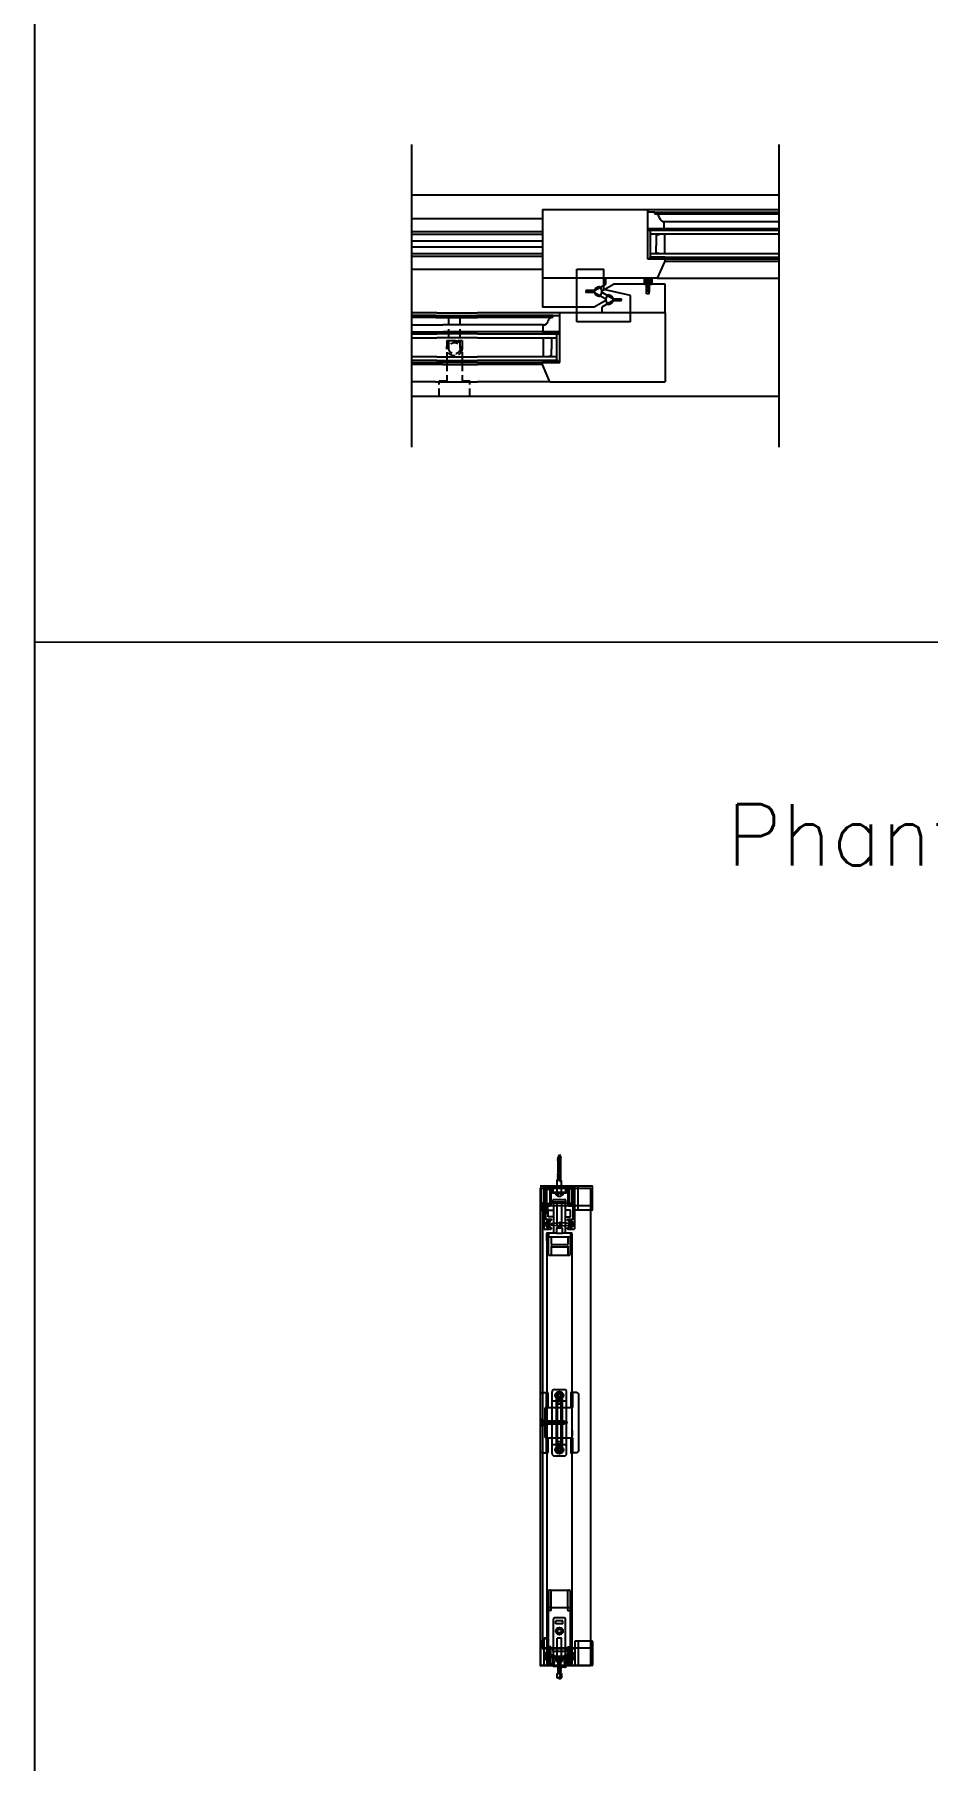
# Model space of a CAD drawing. Header units: inches. Extents: x 1985 to 11287, y 379 to 3234.
# Drawn here: x 7808.6 to 7837.8, y 1588.3 to 1644.6 of the extents above; entities that cross this region are included whole.
import ezdxf

# ---------------------------------------------------------------- set-up
doc = ezdxf.new("R2010")
doc.units = ezdxf.units.IN
doc.header["$MEASUREMENT"] = 0
doc.linetypes.add('HIDDEN', pattern=[0.375, 0.25, -0.125])
for name, color, linetype in [('detail 99', 30, 'CONTINUOUS'), ('glass 99', 6, 'CONTINUOUS'), ('glazing tape 99', 7, 'CONTINUOUS'), ('hardware 99', 94, 'CONTINUOUS'), ('screen 99', 4, 'CONTINUOUS'), ('separation 99', 3, 'CONTINUOUS'), ('weatherstripping 99', 5, 'CONTINUOUS'), ('wood detail 99', 7, 'CONTINUOUS')]:
    doc.layers.add(name, color=color, linetype=linetype)
doc.styles.get("Standard").update_dxf_attribs({"font": 'txt.shx', "width": 0.8})

msp = doc.modelspace()

# ---------------------------------------------------------------- hatches: boundary and pattern name
at = {"layer": 'glazing tape 99'}
h = msp.add_hatch(color=7, dxfattribs=at)
h.paths.add_polyline_path([(7828.687499, 1638.264453), (7829.187499, 1638.264453), (7829.187499, 1638.201953), (7828.687499, 1638.201953)])
h.paths.add_polyline_path([(7828.710999, 1637.326953), (7829.210999, 1637.326953), (7829.210999, 1637.264453), (7828.710999, 1637.264453)])
h = msp.add_hatch(color=7, dxfattribs=at)
h.paths.add_polyline_path([(7825.234499, 1634.889453), (7825.734499, 1634.889453), (7825.734499, 1634.826953), (7825.234499, 1634.826953)])
h.paths.add_polyline_path([(7825.210999, 1633.951953), (7825.710999, 1633.951953), (7825.710999, 1633.889453), (7825.210999, 1633.889453)])
at = {"layer": 'weatherstripping 99'}
h = msp.add_hatch(dxfattribs=at)
h.set_pattern_fill('ANSI36', color=256, scale=0.125, angle=315, style=0)
h.set_pattern_definition([(90, (9418.764098, 1824.274256), (-0.015625, 0.02734375), [0.0390625, -0.0078125, 0, -0.0078125])])
h.paths.add_polyline_path([(7828.542146, 1636.636287), (7828.542146, 1636.481847), (7828.792146, 1636.481847), (7828.792146, 1636.649389)])
msp.add_hatch(color=256, dxfattribs=at).paths.add_polyline_path([(7828.542146, 1636.481847), (7828.542146, 1636.450873), (7828.637667, 1636.450855), (7828.667394, 1636.417265), (7828.667394, 1636.357471), (7828.605146, 1636.401007), (7828.605146, 1636.37271), (7828.667394, 1636.329174), (7828.667394, 1636.250286), (7828.605146, 1636.293822), (7828.605146, 1636.265525), (7828.683894, 1636.199), (7828.698646, 1636.199), (7828.698646, 1636.450843), (7828.792146, 1636.450825), (7828.792146, 1636.481847)])

# ---------------------------------------------------------------- linework, layer by layer
at = {"layer": 'glass 99', "color": 6}
for p, q in [((7832.929742, 1638.201953), (7828.687499, 1638.201953)), ((7828.742184, 1637.326953), (7828.742184, 1638.201953)), ((7832.929742, 1638.076953), (7828.742184, 1638.076953)), ((7828.925493, 1638.046962), (7829.033275, 1638.076953)), ((7828.925493, 1638.046962), (7828.925493, 1637.701953)), ((7829.189873, 1638.076953), (7829.189873, 1637.451953)), ((7828.710999, 1637.326953), (7832.929742, 1637.326953)), ((7828.742184, 1637.451953), (7832.929742, 1637.451953)), ((7828.925493, 1637.481945), (7828.925493, 1637.701953)), ((7828.925493, 1637.481945), (7829.033275, 1637.451953)), ((7820.929742, 1634.826953), (7821.758631, 1634.826953)), ((7820.929742, 1634.701953), (7821.758631, 1634.701953)), ((7823.090724, 1634.826953), (7821.758631, 1634.826953)), ((7823.090724, 1634.701953), (7821.758631, 1634.701953)), ((7823.090724, 1634.826953), (7825.734499, 1634.826953)), ((7823.090724, 1634.701953), (7825.679813, 1634.701953)), ((7825.234499, 1634.701953), (7825.234499, 1634.076953)), ((7825.498879, 1634.671962), (7825.391096, 1634.701953)), ((7825.498879, 1634.671962), (7825.498879, 1634.326953)), ((7825.679813, 1633.951953), (7825.679813, 1634.826953)), ((7821.758631, 1634.076953), (7820.929742, 1634.076953)), ((7821.758631, 1633.951953), (7820.929742, 1633.951953)), ((7821.758631, 1634.076953), (7823.090724, 1634.076953)), ((7821.758631, 1633.951953), (7823.090724, 1633.951953)), ((7825.679813, 1634.076953), (7823.090724, 1634.076953)), ((7825.710999, 1633.951953), (7823.090724, 1633.951953)), ((7825.498879, 1634.106945), (7825.391096, 1634.076953)), ((7825.498879, 1634.106945), (7825.498879, 1634.326953))]:
    msp.add_line(p, q, dxfattribs=at)
at = {"layer": 'glazing tape 99', "color": 7}
for p, q in [((7828.687499, 1638.264453), (7828.687499, 1638.201953)), ((7829.187499, 1638.264453), (7829.187499, 1638.201953)), ((7825.234499, 1634.889453), (7825.234499, 1634.826953)), ((7825.734499, 1634.889453), (7825.734499, 1634.826953))]:
    msp.add_line(p, q, dxfattribs=at)
at = {"layer": 'glazing tape 99'}
for p, q in [((7829.187499, 1638.201953), (7828.687499, 1638.201953)), ((7828.710999, 1637.326953), (7828.710999, 1637.264453)), ((7829.210999, 1637.326953), (7828.710999, 1637.326953)), ((7829.210999, 1637.326953), (7829.210999, 1637.264453)), ((7825.734499, 1634.826953), (7825.234499, 1634.826953)), ((7825.210999, 1633.951953), (7825.710999, 1633.951953)), ((7825.210999, 1633.951953), (7825.210999, 1633.889453)), ((7825.710999, 1633.951953), (7825.710999, 1633.889453))]:
    msp.add_line(p, q, dxfattribs=at)
at = {"layer": 'hardware 99'}
for p, q in [((7820.929742, 1638.589453), (7825.210999, 1638.589453)), ((7820.929742, 1638.169453), (7825.210999, 1638.169453)), ((7820.929742, 1638.079453), (7825.210999, 1638.079453)), ((7820.929742, 1637.864453), (7825.210999, 1637.864453)), ((7820.929742, 1637.664453), (7825.210999, 1637.664453)), ((7820.929742, 1637.449453), (7825.210999, 1637.449453)), ((7820.929742, 1637.359453), (7825.210999, 1637.359453)), ((7820.929742, 1636.939453), (7825.210999, 1636.939453))]:
    msp.add_line(p, q, dxfattribs=at)
at = {"layer": 'screen 99'}
for p, q in [((7825.697038, 1607.931377), (7825.813036, 1607.958936)), ((7825.760745, 1608.033739), (7825.711533, 1607.91493)), ((7825.719869, 1607.986495), (7825.790206, 1608.014054)), ((7825.760745, 1608.033739), (7825.809958, 1607.91493)), ((7825.691848, 1607.876259), (7825.829643, 1607.903818)), ((7825.691848, 1607.821141), (7825.829643, 1607.8487)), ((7825.691848, 1607.766023), (7825.829643, 1607.793582)), ((7825.691848, 1607.710905), (7825.829643, 1607.738464)), ((7825.691848, 1607.655787), (7825.829643, 1607.683346)), ((7825.691848, 1607.600669), (7825.829643, 1607.628228)), ((7825.691848, 1607.545551), (7825.829643, 1607.57311)), ((7825.691848, 1607.490433), (7825.829643, 1607.517992)), ((7825.691848, 1607.435315), (7825.829643, 1607.462874)), ((7825.691848, 1607.380197), (7825.829643, 1607.407756)), ((7825.711533, 1607.91493), (7825.711533, 1607.21878)), ((7825.809958, 1607.183347), (7825.809958, 1607.91493)), ((7826.233185, 1607.010119), (7825.130825, 1607.010119)), ((7825.15051, 1606.990434), (7825.15051, 1606.242404)), ((7826.823735, 1607.010119), (7825.170195, 1607.010119)), ((7825.256809, 1606.143979), (7825.256809, 1607.010119)), ((7825.351297, 1606.90382), (7825.449722, 1606.90382)), ((7825.449722, 1606.90382), (7825.481218, 1606.933348)), ((7825.449722, 1606.90382), (7825.449722, 1606.443191)), ((7825.691848, 1607.325079), (7825.829643, 1607.352638)), ((7825.691848, 1607.269961), (7825.829643, 1607.29752)), ((7825.691848, 1607.214843), (7825.829643, 1607.242402)), ((7825.691848, 1606.773899), (7825.691848, 1607.214843)), ((7825.760745, 1607.173505), (7825.760745, 1607.228623)), ((7825.760745, 1607.173505), (7825.829643, 1607.187284)), ((7825.829643, 1606.773899), (7825.829643, 1607.187284)), ((7826.071768, 1606.90382), (7826.040272, 1606.933348)), ((7826.071768, 1606.90382), (7826.071768, 1606.443191)), ((7826.170193, 1606.90382), (7826.071768, 1606.90382)), ((7826.264681, 1606.222719), (7826.264681, 1607.010119)), ((7826.374917, 1606.242404), (7826.374917, 1606.990434)), ((7826.84342, 1606.242404), (7826.84342, 1606.990434)), ((7825.197754, 1606.458939), (7825.351297, 1606.458939)), ((7825.197754, 1606.222719), (7825.197754, 1606.458939)), ((7825.351297, 1606.443191), (7825.449722, 1606.443191)), ((7825.374919, 1606.403821), (7825.374919, 1606.143979)), ((7825.449722, 1606.443191), (7825.481218, 1606.413664)), ((7825.481218, 1606.458939), (7826.040272, 1606.458939)), ((7825.97728, 1606.557364), (7825.54421, 1606.557364)), ((7825.54421, 1606.458939), (7825.54421, 1606.557364)), ((7825.563895, 1606.458939), (7825.563895, 1605.474689)), ((7825.93791, 1606.478624), (7825.58358, 1606.478624)), ((7825.632793, 1606.773899), (7825.888698, 1606.773899)), ((7825.632793, 1606.773409), (7825.632793, 1606.773899)), ((7825.683974, 1606.695455), (7825.760745, 1606.772227)), ((7825.693816, 1605.691224), (7825.693816, 1606.478624)), ((7825.837517, 1606.695455), (7825.760745, 1606.772227)), ((7825.827674, 1606.478624), (7825.827674, 1605.691224)), ((7825.888698, 1606.773409), (7825.888698, 1606.773899)), ((7825.957595, 1605.474689), (7825.957595, 1606.458939)), ((7825.97728, 1606.458939), (7825.97728, 1606.557364)), ((7826.071768, 1606.443191), (7826.040272, 1606.413664)), ((7826.170193, 1606.443191), (7826.071768, 1606.443191)), ((7826.170193, 1606.458939), (7826.264681, 1606.458939)), ((7825.170195, 1606.222719), (7825.197754, 1606.222719)), ((7825.374919, 1606.143979), (7825.256809, 1606.143979)), ((7825.276494, 1606.124294), (7825.256809, 1606.143979)), ((7825.355234, 1606.124294), (7825.276494, 1606.124294)), ((7825.374919, 1606.143979), (7825.355234, 1606.124294)), ((7825.394604, 1606.218782), (7825.563895, 1606.218782)), ((7825.394604, 1606.006184), (7825.394604, 1606.218782)), ((7825.563895, 1606.006184), (7825.394604, 1606.006184)), ((7826.126886, 1606.218782), (7825.957595, 1606.218782)), ((7825.957595, 1606.006184), (7826.126886, 1606.006184)), ((7826.126886, 1606.006184), (7826.126886, 1606.218782)), ((7826.823735, 1606.222719), (7826.264681, 1606.222719)), ((7825.34736, 1605.234532), (7825.34736, 1605.455004)), ((7825.34736, 1605.336894), (7825.410352, 1605.336894)), ((7825.402478, 1605.163107), (7825.358891, 1605.206694)), ((7825.642635, 1605.474689), (7825.367045, 1605.474689)), ((7825.402478, 1605.474689), (7825.402478, 1605.336894)), ((7825.402478, 1604.864454), (7825.402478, 1605.336338)), ((7825.410352, 1604.766029), (7825.410352, 1605.336894)), ((7825.489092, 1605.336894), (7825.489092, 1605.100674)), ((7826.032398, 1605.336894), (7825.489092, 1605.336894)), ((7825.827674, 1605.691224), (7825.693816, 1605.691224)), ((7826.154445, 1605.474689), (7825.878855, 1605.474689)), ((7826.032398, 1605.336894), (7826.032398, 1605.100674)), ((7826.111138, 1605.336894), (7826.111138, 1604.766029)), ((7826.111138, 1605.336894), (7826.17413, 1605.336894)), ((7826.119012, 1605.474689), (7826.119012, 1605.336894)), ((7826.119012, 1604.864454), (7826.119012, 1605.336894)), ((7826.119012, 1605.163107), (7826.162599, 1605.206694)), ((7826.17413, 1605.234532), (7826.17413, 1605.455004)), ((7825.410352, 1604.825084), (7825.402478, 1604.864454)), ((7826.091453, 1604.746344), (7825.430037, 1604.746344)), ((7825.489092, 1605.100674), (7826.032398, 1605.100674)), ((7825.489092, 1605.061304), (7825.489092, 1604.766029)), ((7825.489092, 1605.021934), (7826.032398, 1605.021934)), ((7826.032398, 1605.061304), (7826.032398, 1604.766029)), ((7826.111138, 1604.825084), (7826.119012, 1604.864454)), ((7825.18988, 1600.268007), (7825.130825, 1600.228637)), ((7825.130825, 1600.228637), (7825.130825, 1598.338877)), ((7825.18988, 1600.268007), (7825.367045, 1600.268007)), ((7825.327675, 1600.248322), (7825.327675, 1599.775882)), ((7825.38673, 1600.248322), (7825.38673, 1599.775882)), ((7825.524525, 1598.279822), (7825.524525, 1600.287692)), ((7825.603265, 1600.366432), (7825.918225, 1600.366432)), ((7825.839485, 1600.071157), (7825.682005, 1600.071157)), ((7825.996965, 1598.279822), (7825.996965, 1600.287692)), ((7826.13476, 1600.248322), (7826.13476, 1599.775882)), ((7826.33161, 1600.268007), (7826.154445, 1600.268007)), ((7826.193815, 1600.248322), (7826.193815, 1599.775882)), ((7826.33161, 1600.268007), (7826.390665, 1600.228637)), ((7826.390665, 1600.228637), (7826.390665, 1598.338877)), ((7825.288305, 1599.756197), (7825.288305, 1598.811317)), ((7825.30799, 1599.775882), (7826.193815, 1599.775882)), ((7825.524525, 1599.992417), (7825.996965, 1599.992417)), ((7825.654446, 1599.893992), (7825.654446, 1598.673522)), ((7825.867044, 1599.893992), (7825.654446, 1599.893992)), ((7825.66232, 1598.516042), (7825.66232, 1600.051472)), ((7825.66232, 1600.012102), (7825.70169, 1599.972732)), ((7825.70169, 1598.594782), (7825.70169, 1599.972732)), ((7825.70169, 1599.972732), (7825.8198, 1599.972732)), ((7825.85917, 1600.012102), (7825.8198, 1599.972732)), ((7825.8198, 1598.594782), (7825.8198, 1599.972732)), ((7825.85917, 1598.516042), (7825.85917, 1600.051472)), ((7825.867044, 1598.673522), (7825.867044, 1599.893992)), ((7826.17413, 1599.543599), (7826.17413, 1599.716827)), ((7825.159777, 1599.354623), (7825.230643, 1599.283757)), ((7825.159777, 1599.212891), (7825.230643, 1599.283757)), ((7825.22925, 1599.392024), (7825.200151, 1599.392024)), ((7825.22925, 1599.175489), (7825.200151, 1599.175489)), ((7825.22925, 1599.392024), (7825.22925, 1599.175489)), ((7825.907345, 1599.329032), (7825.22925, 1599.329032)), ((7825.907345, 1599.238481), (7825.22925, 1599.238481)), ((7825.240667, 1599.342812), (7825.261533, 1599.224702)), ((7825.2824, 1599.342812), (7825.303266, 1599.224702)), ((7825.324132, 1599.342812), (7825.344998, 1599.224702)), ((7825.365864, 1599.342812), (7825.38673, 1599.224702)), ((7825.407596, 1599.342812), (7825.428462, 1599.224702)), ((7825.449328, 1599.342812), (7825.470194, 1599.224702)), ((7825.491061, 1599.342812), (7825.511927, 1599.224702)), ((7825.532793, 1599.342812), (7825.553659, 1599.224702)), ((7825.574525, 1599.342812), (7825.595391, 1599.224702)), ((7825.616257, 1599.342812), (7825.637123, 1599.224702)), ((7825.657989, 1599.342812), (7825.678855, 1599.224702)), ((7825.699722, 1599.342812), (7825.720588, 1599.224702)), ((7825.741454, 1599.342812), (7825.76232, 1599.224702)), ((7825.783186, 1599.342812), (7825.804052, 1599.224702)), ((7825.824918, 1599.342812), (7825.845784, 1599.224702)), ((7825.86665, 1599.342812), (7825.887516, 1599.224702)), ((7826.01665, 1599.283757), (7825.907345, 1599.329032)), ((7826.01665, 1599.283757), (7825.907345, 1599.238481)), ((7825.908383, 1599.342812), (7825.929249, 1599.230509)), ((7825.950115, 1599.328362), (7825.970981, 1599.247795)), ((7825.991847, 1599.311076), (7826.012713, 1599.265081)), ((7826.17413, 1599.023915), (7826.17413, 1598.850687)), ((7825.30799, 1598.791632), (7826.193815, 1598.791632)), ((7825.327675, 1598.791632), (7825.327675, 1598.319192)), ((7825.38673, 1598.791632), (7825.38673, 1598.319192)), ((7825.524525, 1598.575097), (7825.996965, 1598.575097)), ((7825.654446, 1598.673522), (7825.867044, 1598.673522)), ((7825.66232, 1598.555412), (7825.70169, 1598.594782)), ((7825.839485, 1598.496357), (7825.682005, 1598.496357)), ((7825.70169, 1598.594782), (7825.8198, 1598.594782)), ((7825.85917, 1598.555412), (7825.8198, 1598.594782)), ((7826.13476, 1598.791632), (7826.13476, 1598.319192)), ((7826.193815, 1598.791632), (7826.193815, 1598.319192)), ((7825.18988, 1598.299507), (7825.130825, 1598.338877)), ((7825.18988, 1598.299507), (7825.367045, 1598.299507)), ((7825.603265, 1598.201082), (7825.918225, 1598.201082)), ((7826.33161, 1598.299507), (7826.154445, 1598.299507)), ((7826.33161, 1598.299507), (7826.390665, 1598.338877)), ((7825.410352, 1593.742429), (7825.402478, 1593.703059)), ((7825.402478, 1593.703059), (7825.402478, 1593.230619)), ((7825.410352, 1593.230619), (7825.410352, 1593.801484)), ((7825.430037, 1593.821169), (7826.091453, 1593.821169)), ((7825.489092, 1593.171564), (7825.489092, 1593.801484)), ((7826.032398, 1593.171564), (7826.032398, 1593.801484)), ((7826.111138, 1593.801484), (7826.111138, 1593.230619)), ((7826.111138, 1593.742429), (7826.119012, 1593.703059)), ((7826.119012, 1593.703059), (7826.119012, 1593.230619)), ((7825.410352, 1593.230619), (7825.34736, 1593.230619)), ((7825.34736, 1593.230619), (7825.34736, 1591.419599)), ((7825.402478, 1591.400303), (7825.402478, 1593.230619)), ((7825.469407, 1593.151879), (7825.402478, 1593.151879)), ((7825.563895, 1591.655819), (7825.563895, 1592.876289)), ((7825.918225, 1592.915659), (7825.603265, 1592.915659)), ((7825.878855, 1592.817234), (7825.642635, 1592.817234)), ((7825.642635, 1592.718809), (7825.642635, 1592.817234)), ((7825.878855, 1592.718809), (7825.878855, 1592.817234)), ((7825.957595, 1591.655819), (7825.957595, 1592.876289)), ((7826.052083, 1593.151879), (7826.119012, 1593.151879)), ((7826.17413, 1593.230619), (7826.111138, 1593.230619)), ((7826.119012, 1591.400303), (7826.119012, 1593.230619)), ((7826.17413, 1591.419599), (7826.17413, 1593.230619)), ((7825.276494, 1592.246369), (7825.256809, 1592.226684)), ((7825.256809, 1592.226684), (7825.256809, 1591.360544)), ((7825.374919, 1592.226684), (7825.256809, 1592.226684)), ((7825.355234, 1592.246369), (7825.276494, 1592.246369)), ((7825.374919, 1592.226684), (7825.355234, 1592.246369)), ((7825.374919, 1591.966842), (7825.374919, 1592.226684)), ((7825.878855, 1592.718809), (7825.642635, 1592.718809)), ((7825.827674, 1592.246369), (7825.693816, 1592.246369)), ((7825.693816, 1591.655819), (7825.693816, 1592.246369)), ((7825.827674, 1591.655819), (7825.827674, 1592.246369)), ((7825.15051, 1591.380229), (7825.15051, 1592.128259)), ((7825.170195, 1592.147944), (7825.197754, 1592.147944)), ((7825.197754, 1592.147944), (7825.197754, 1591.911724)), ((7825.197754, 1591.911724), (7825.351297, 1591.911724)), ((7825.281824, 1591.734559), (7825.35269, 1591.663693)), ((7825.281824, 1591.592827), (7825.35269, 1591.663693)), ((7825.351297, 1591.771961), (7825.322198, 1591.771961)), ((7825.351297, 1591.927472), (7825.449722, 1591.927472)), ((7825.351297, 1591.555426), (7825.351297, 1591.771961)), ((7825.50484, 1591.708969), (7825.351297, 1591.708969)), ((7825.50484, 1591.618418), (7825.351297, 1591.618418)), ((7825.374919, 1591.722748), (7825.395785, 1591.604638)), ((7826.119012, 1591.655819), (7825.402478, 1591.655819)), ((7825.416651, 1591.722748), (7825.437517, 1591.604638)), ((7825.449722, 1591.927472), (7825.481218, 1591.957)), ((7825.449722, 1591.466843), (7825.449722, 1591.927472)), ((7825.453659, 1591.399914), (7825.453659, 1591.655819)), ((7825.458383, 1591.722748), (7825.47925, 1591.604638)), ((7825.461533, 1591.399914), (7825.461533, 1591.636134)), ((7825.481218, 1591.911724), (7826.040272, 1591.911724)), ((7825.500116, 1591.722748), (7825.520982, 1591.605392)), ((7825.50484, 1591.708969), (7825.587517, 1591.705032)), ((7825.587517, 1591.622355), (7825.50484, 1591.618418)), ((7825.541848, 1591.721002), (7825.562714, 1591.607379)), ((7825.54421, 1591.911724), (7825.54421, 1591.813299)), ((7825.97728, 1591.813299), (7825.54421, 1591.813299)), ((7825.587517, 1591.705032), (7825.587517, 1591.622355)), ((7825.933973, 1591.705032), (7826.01665, 1591.708969)), ((7825.933973, 1591.622355), (7825.933973, 1591.705032)), ((7826.01665, 1591.618418), (7825.933973, 1591.622355)), ((7825.979642, 1591.606385), (7825.958776, 1591.720008)), ((7825.97728, 1591.911724), (7825.97728, 1591.813299)), ((7826.021374, 1591.604638), (7826.000508, 1591.721995)), ((7826.01665, 1591.708969), (7826.170193, 1591.708969)), ((7826.01665, 1591.618418), (7826.170193, 1591.618418)), ((7826.071768, 1591.927472), (7826.040272, 1591.957)), ((7826.063107, 1591.604638), (7826.042241, 1591.722748)), ((7826.059957, 1591.636134), (7826.059957, 1591.399914)), ((7826.067831, 1591.399914), (7826.067831, 1591.655819)), ((7826.071768, 1591.466843), (7826.071768, 1591.927472)), ((7826.170193, 1591.927472), (7826.071768, 1591.927472)), ((7826.104839, 1591.604638), (7826.083973, 1591.722748)), ((7826.146571, 1591.604638), (7826.125705, 1591.722748)), ((7826.239666, 1591.734559), (7826.1688, 1591.663693)), ((7826.239666, 1591.592827), (7826.1688, 1591.663693)), ((7826.170193, 1591.911724), (7826.264681, 1591.911724)), ((7826.170193, 1591.771961), (7826.170193, 1591.555426)), ((7826.170193, 1591.771961), (7826.199292, 1591.771961)), ((7826.823735, 1592.147944), (7826.264681, 1592.147944)), ((7826.264681, 1592.147944), (7826.264681, 1591.360544)), ((7826.374917, 1592.128259), (7826.374917, 1591.380229)), ((7826.84342, 1592.128259), (7826.84342, 1591.380229)), ((7826.823735, 1591.360544), (7825.170195, 1591.360544)), ((7825.351297, 1591.555426), (7825.322198, 1591.555426)), ((7825.351297, 1591.466843), (7825.449722, 1591.466843)), ((7825.453659, 1591.399914), (7825.367045, 1591.399914)), ((7825.367045, 1591.399914), (7825.453659, 1591.399914)), ((7825.449722, 1591.466843), (7825.481218, 1591.437316)), ((7825.524525, 1591.399914), (7825.461533, 1591.399914)), ((7825.97728, 1591.596764), (7825.54421, 1591.596764)), ((7825.54421, 1591.596764), (7825.54421, 1591.419599)), ((7825.682005, 1591.577079), (7825.54421, 1591.577079)), ((7825.62295, 1591.54952), (7825.89854, 1591.54952)), ((7825.62295, 1591.54952), (7825.62295, 1591.539678)), ((7825.62295, 1591.539678), (7825.89854, 1591.539678)), ((7825.62295, 1591.539678), (7825.709564, 1591.453064)), ((7825.680037, 1591.54952), (7825.760745, 1591.468812)), ((7825.682005, 1591.596764), (7825.682005, 1591.577079)), ((7825.829643, 1591.437119), (7825.691848, 1591.409363)), ((7825.829643, 1591.381607), (7825.691848, 1591.353852)), ((7825.829643, 1591.326096), (7825.691848, 1591.29834)), ((7825.829643, 1591.270584), (7825.691848, 1591.242828)), ((7825.829643, 1591.215072), (7825.691848, 1591.187316)), ((7825.829643, 1591.159561), (7825.691848, 1591.131805)), ((7825.691848, 1591.096765), (7825.829643, 1591.096765)), ((7825.691848, 1590.959378), (7825.691848, 1591.096765)), ((7825.811926, 1591.453064), (7825.709564, 1591.453064)), ((7825.709564, 1591.453064), (7825.709564, 1591.096765)), ((7825.841454, 1591.54952), (7825.760745, 1591.468812)), ((7825.760745, 1590.978655), (7825.829643, 1591.096765)), ((7825.89854, 1591.539678), (7825.811926, 1591.453064)), ((7825.811926, 1591.096765), (7825.811926, 1591.453064)), ((7825.829643, 1591.096765), (7825.829643, 1590.959378)), ((7825.839485, 1591.577079), (7825.839485, 1591.596764)), ((7825.97728, 1591.577079), (7825.839485, 1591.577079)), ((7825.89854, 1591.54952), (7825.89854, 1591.539678)), ((7825.97728, 1591.419599), (7825.97728, 1591.596764)), ((7826.059957, 1591.399914), (7825.996965, 1591.399914)), ((7826.071768, 1591.466843), (7826.040272, 1591.437316)), ((7826.154445, 1591.399914), (7826.067831, 1591.399914)), ((7826.067831, 1591.399914), (7826.154445, 1591.399914)), ((7826.170193, 1591.466843), (7826.071768, 1591.466843)), ((7826.170193, 1591.555426), (7826.199292, 1591.555426)), ((7825.691848, 1590.959378), (7825.760745, 1590.978655)), ((7825.760745, 1590.9196), (7825.691848, 1590.959378)), ((7825.760745, 1590.978655), (7825.760745, 1590.9196)), ((7825.760745, 1590.9196), (7825.829643, 1590.959378))]:
    msp.add_line(p, q, dxfattribs=at)
for points in [[(7826.784365, 1606.931379), (7825.130825, 1606.931379), (7825.130825, 1591.360544), (7826.784365, 1591.360544)], [(7825.481218, 1606.403821), (7825.351297, 1606.403821), (7825.351297, 1606.94319), (7825.481218, 1606.94319)], [(7826.040272, 1606.403821), (7826.170193, 1606.403821), (7826.170193, 1606.94319), (7826.040272, 1606.94319)], [(7826.784365, 1606.360514), (7825.209565, 1606.360514), (7825.209565, 1591.931409), (7826.784365, 1591.931409)], [(7825.390667, 1605.777838), (7825.760745, 1605.821145), (7825.760745, 1605.703035), (7825.390667, 1605.746342), (7825.390667, 1605.655791), (7825.363108, 1605.655791), (7825.363108, 1605.868389), (7825.390667, 1605.868389)], [(7826.130823, 1605.777838), (7825.760745, 1605.821145), (7825.760745, 1605.703035), (7826.130823, 1605.746342), (7826.130823, 1605.655791), (7826.158382, 1605.655791), (7826.158382, 1605.868389), (7826.130823, 1605.868389)], [(7826.17413, 1605.336894), (7825.34736, 1605.336894), (7825.34736, 1593.250304), (7826.17413, 1593.250304)], [(7825.85917, 1605.632169), (7825.66232, 1605.632169), (7825.66232, 1605.474689), (7825.85917, 1605.474689)], [(7825.481218, 1591.966842), (7825.351297, 1591.966842), (7825.351297, 1591.427473), (7825.481218, 1591.427473)], [(7826.040272, 1591.966842), (7826.170193, 1591.966842), (7826.170193, 1591.427473), (7826.040272, 1591.427473)]]:
    msp.add_lwpolyline(points, close=True, dxfattribs=at)
for points in [[(7826.2135, 1605.80146, 0.414213562), (7826.193815, 1605.821145), (7826.185941, 1605.821145, -0.414213562), (7826.17413, 1605.832956), (7826.17413, 1605.860515, 0.414213562), (7826.162319, 1605.872326), (7826.126886, 1605.872326, 0.414213562), (7826.115075, 1605.860515), (7826.115075, 1605.832956, -0.414213562), (7826.103264, 1605.821145), (7826.087516, 1605.821145, -0.414213562), (7826.075705, 1605.832956), (7826.075705, 1605.876263, 0.414213562), (7826.063894, 1605.888074), (7826.040272, 1605.888074, -0.414213562), (7826.028461, 1605.899885), (7826.028461, 1605.915633, -0.414213562), (7826.040272, 1605.927444), (7826.201689, 1605.927444, 0.414213562), (7826.2135, 1605.939255), (7826.2135, 1606.344766, 0.414213562), (7826.201689, 1606.356577), (7826.067831, 1606.356577, -0.414213562), (7826.05602, 1606.368388), (7826.05602, 1606.384136, -0.414213562), (7826.067831, 1606.395947), (7826.201689, 1606.395947, 0.414213562), (7826.2135, 1606.407758), (7826.2135, 1606.74634, 0.414213562), (7826.205626, 1606.754214, -0.414213562), (7826.197752, 1606.762088), (7826.197752, 1606.939253, 0.414213562), (7826.185941, 1606.951064), (7826.024524, 1606.951064, 0.414213562), (7826.012713, 1606.939253), (7826.012713, 1606.813269, -0.414213562), (7825.973343, 1606.773899), (7825.778603, 1606.773899, -0.131652498), (7825.774666, 1606.774954), (7825.764682, 1606.780719, 0.267949192), (7825.756808, 1606.780719), (7825.746824, 1606.774954, -0.131652498), (7825.742887, 1606.773899), (7825.548147, 1606.773899, -0.414213562), (7825.508777, 1606.813269), (7825.508777, 1606.939253, 0.414213562), (7825.496966, 1606.951064), (7825.335549, 1606.951064, 0.414213562), (7825.323738, 1606.939253), (7825.323738, 1606.762088, -0.414213562), (7825.315864, 1606.754214, 0.414213562), (7825.30799, 1606.74634), (7825.30799, 1606.407758, 0.414213562), (7825.319801, 1606.395947), (7825.453659, 1606.395947, -0.414213562), (7825.46547, 1606.384136), (7825.46547, 1606.368388, -0.414213562), (7825.453659, 1606.356577), (7825.319801, 1606.356577, 0.414213562), (7825.30799, 1606.344766), (7825.30799, 1605.939255, 0.414213562), (7825.319801, 1605.927444), (7825.481218, 1605.927444, -0.414213562), (7825.493029, 1605.915633), (7825.493029, 1605.899885, -0.414213562), (7825.481218, 1605.888074), (7825.457596, 1605.888074, 0.414213562), (7825.445785, 1605.876263), (7825.445785, 1605.832956, -0.414213562), (7825.433974, 1605.821145), (7825.418226, 1605.821145, -0.414213562), (7825.406415, 1605.832956), (7825.406415, 1605.860515, 0.414213562), (7825.394604, 1605.872326), (7825.359171, 1605.872326, 0.414213562), (7825.34736, 1605.860515), (7825.34736, 1605.832956, -0.414213562), (7825.335549, 1605.821145), (7825.327675, 1605.821145, 0.414213562), (7825.30799, 1605.80146), (7825.30799, 1605.72272, 0.414213562), (7825.327675, 1605.703035), (7825.335549, 1605.703035, -0.414213562), (7825.34736, 1605.691224), (7825.34736, 1605.663665, 0.414213562), (7825.359171, 1605.651854), (7825.394604, 1605.651854, 0.414213562), (7825.406415, 1605.663665), (7825.406415, 1605.691224, -0.414213562), (7825.418226, 1605.703035), (7825.433974, 1605.703035, -0.414213562), (7825.445785, 1605.691224), (7825.445785, 1605.663665, 0.414213562), (7825.457596, 1605.651854), (7825.481218, 1605.651854, -0.414213562), (7825.493029, 1605.640043), (7825.493029, 1605.612484, -0.414213562), (7825.473344, 1605.592799), (7825.288305, 1605.592799, -0.414213562), (7825.26862, 1605.612484), (7825.26862, 1606.990434, -0.414213562), (7825.288305, 1607.010119), (7825.742887, 1607.010119, -0.131652498), (7825.746824, 1607.009065), (7825.756808, 1607.0033, 0.267949192), (7825.764682, 1607.0033), (7825.774666, 1607.009065, -0.131652498), (7825.778603, 1607.010119), (7826.233185, 1607.010119, -0.414213562), (7826.25287, 1606.990434), (7826.25287, 1605.612484, -0.414213562), (7826.233185, 1605.592799), (7826.048146, 1605.592799, -0.414213562), (7826.028461, 1605.612484), (7826.028461, 1605.640043, -0.414213562), (7826.040272, 1605.651854), (7826.063894, 1605.651854, 0.414213562), (7826.075705, 1605.663665), (7826.075705, 1605.691224, -0.414213562), (7826.087516, 1605.703035), (7826.103264, 1605.703035, -0.414213562), (7826.115075, 1605.691224), (7826.115075, 1605.663665, 0.414213562), (7826.126886, 1605.651854), (7826.162319, 1605.651854, 0.414213562), (7826.17413, 1605.663665), (7826.17413, 1605.691224, -0.414213562), (7826.185941, 1605.703035), (7826.193815, 1605.703035, 0.414213562), (7826.2135, 1605.72272)], [(7825.961532, 1606.813269, 0.414213562), (7825.973343, 1606.82508), (7825.973343, 1606.958938, 0.414213562), (7825.961532, 1606.970749), (7825.559958, 1606.970749, 0.414213562), (7825.548147, 1606.958938), (7825.548147, 1606.82508, 0.414213562), (7825.559958, 1606.813269)], [(7825.809958, 1600.151865), (7825.831611, 1600.151865), (7825.831611, 1600.187298), (7825.809958, 1600.187298, -0.414213562), (7825.778462, 1600.218794), (7825.778462, 1600.240448), (7825.743029, 1600.240448), (7825.743029, 1600.218794, -0.414213562), (7825.711533, 1600.187298), (7825.689879, 1600.187298), (7825.689879, 1600.151865), (7825.711533, 1600.151865, -0.414213562), (7825.743029, 1600.120369), (7825.743029, 1600.098716), (7825.778462, 1600.098716), (7825.778462, 1600.120369, -0.414213562)], [(7825.809958, 1598.380215), (7825.831611, 1598.380215), (7825.831611, 1598.415648), (7825.809958, 1598.415648, -0.414213562), (7825.778462, 1598.447144), (7825.778462, 1598.468798), (7825.743029, 1598.468798), (7825.743029, 1598.447144, -0.414213562), (7825.711533, 1598.415648), (7825.689879, 1598.415648), (7825.689879, 1598.380215), (7825.711533, 1598.380215, -0.414213562), (7825.743029, 1598.348719), (7825.743029, 1598.327066), (7825.778462, 1598.327066), (7825.778462, 1598.348719, -0.414213562)], [(7825.957595, 1591.414733), (7825.957595, 1591.297552, -0.778866596), (7825.942791, 1591.293814, 0.252367369), (7825.936547, 1591.29792), (7825.585845, 1591.328602, 0.283138371), (7825.578464, 1591.324903, -0.755165754), (7825.563895, 1591.329048), (7825.563895, 1591.414733, -0.284079044), (7825.568248, 1591.421776), (7825.598912, 1591.437108, 0.284079044), (7825.603265, 1591.444151), (7825.603265, 1591.473788, 0.284079044), (7825.598912, 1591.480831), (7825.568248, 1591.496163, -0.284079044), (7825.563895, 1591.503206), (7825.563895, 1591.545583, -0.414213562), (7825.575706, 1591.557394), (7825.742887, 1591.557394, -0.131652498), (7825.746824, 1591.55634), (7825.756808, 1591.550575, 0.267949192), (7825.764682, 1591.550575), (7825.774666, 1591.55634, -0.131652498), (7825.778603, 1591.557394), (7825.945784, 1591.557394, -0.414213562), (7825.957595, 1591.545583), (7825.957595, 1591.503206, -0.284079044), (7825.953242, 1591.496163), (7825.922578, 1591.480831, 0.284079044), (7825.918225, 1591.473788), (7825.918225, 1591.444151, 0.284079044), (7825.922578, 1591.437108), (7825.953242, 1591.421776, -0.284079044)]]:
    msp.add_lwpolyline(points, format="xyb", close=True, dxfattribs=at)
for centre, radius in [((7825.760745, 1600.169582), 0.131889), ((7825.760745, 1600.169582), 0.11811), ((7825.760745, 1600.169582), 0.084645), ((7825.760745, 1598.397932), 0.131889), ((7825.760745, 1598.397932), 0.11811), ((7825.760745, 1598.397932), 0.084645), ((7825.760745, 1592.482589), 0.11811), ((7825.760745, 1592.482589), 0.062992)]:
    msp.add_circle(centre, radius, dxfattribs=at)
for centre, radius, start, end in [((7825.170195, 1606.990434), 0.019685, 90, 180), ((7826.355232, 1606.990434), 0.019685, 0, 90), ((7826.823735, 1606.990434), 0.019685, 0, 90), ((7825.58358, 1606.458939), 0.019685, 90, 180), ((7825.71547, 1606.773409), 0.082677, 180, 232.7522191), ((7825.760745, 1606.832954), 0.15748, 232.7522191, 307.2477809), ((7825.806021, 1606.773409), 0.082677, 307.2477809, 0), ((7825.93791, 1606.458939), 0.019685, 0, 90), ((7825.170195, 1606.242404), 0.019685, 180, 270), ((7826.355232, 1606.242404), 0.019685, 270, 0), ((7826.823735, 1606.242404), 0.019685, 270, 0), ((7825.367045, 1605.455004), 0.019685, 90, 180), ((7825.38673, 1605.234532), 0.03937, 180, 225), ((7826.154445, 1605.455004), 0.019685, 0, 90), ((7826.13476, 1605.234532), 0.03937, 315, 0), ((7825.430037, 1604.766029), 0.019685, 180, 270), ((7825.469407, 1604.766029), 0.019685, 270, 0), ((7826.052083, 1604.766029), 0.019685, 180, 270), ((7826.091453, 1604.766029), 0.019685, 270, 0), ((7825.30799, 1600.248322), 0.019685, 0, 90), ((7825.367045, 1600.248322), 0.019685, 0, 90), ((7825.603265, 1600.287692), 0.07874, 90, 180), ((7825.682005, 1600.051472), 0.019685, 90, 180), ((7825.839485, 1600.051472), 0.019685, 0, 90), ((7825.918225, 1600.287692), 0.07874, 0, 90), ((7826.154445, 1600.248322), 0.019685, 90, 180), ((7826.2135, 1600.248322), 0.019685, 90, 180), ((7825.30799, 1599.756197), 0.019685, 90, 180), ((7825.4261, 1599.283757), 0.27559, 163.0422367, 196.9577633), ((7825.200151, 1599.352654), 0.03937, 90, 163.0422367), ((7825.200151, 1599.214859), 0.03937, 196.9577633, 270), ((7825.30799, 1598.811317), 0.019685, 180, 270), ((7825.682005, 1598.516042), 0.019685, 180, 270), ((7825.839485, 1598.516042), 0.019685, 270, 0), ((7825.30799, 1598.319192), 0.019685, 270, 0), ((7825.367045, 1598.319192), 0.019685, 270, 0), ((7825.603265, 1598.279822), 0.07874, 180, 270), ((7825.918225, 1598.279822), 0.07874, 270, 0), ((7826.154445, 1598.319192), 0.019685, 180, 270), ((7826.2135, 1598.319192), 0.019685, 180, 270), ((7825.430037, 1593.801484), 0.019685, 90, 180), ((7825.469407, 1593.801484), 0.019685, 0, 90), ((7826.052083, 1593.801484), 0.019685, 90, 180), ((7826.091453, 1593.801484), 0.019685, 0, 90), ((7825.469407, 1593.171564), 0.019685, 270, 0), ((7825.603265, 1592.876289), 0.03937, 90, 180), ((7825.918225, 1592.876289), 0.03937, 0, 90), ((7826.052083, 1593.171564), 0.019685, 180, 270), ((7825.170195, 1592.128259), 0.019685, 90, 180), ((7825.548147, 1591.663693), 0.27559, 163.0422367, 196.9577633), ((7825.322198, 1591.732591), 0.03937, 90, 163.0422367), ((7825.481218, 1591.636134), 0.019685, 90, 180), ((7826.040272, 1591.636134), 0.019685, 0, 90), ((7826.199292, 1591.732591), 0.03937, 16.9577633, 90), ((7825.973343, 1591.663693), 0.27559, 343.0422367, 16.9577633), ((7826.355232, 1592.128259), 0.019685, 0, 90), ((7826.823735, 1592.128259), 0.019685, 0, 90), ((7825.170195, 1591.380229), 0.019685, 180, 270), ((7825.322198, 1591.594796), 0.03937, 196.9577633, 270), ((7825.367045, 1591.419599), 0.019685, 180, 270), ((7825.367045, 1591.419599), 0.019685, 180, 270), ((7825.524525, 1591.419599), 0.019685, 270, 0), ((7825.996965, 1591.419599), 0.019685, 180, 270), ((7826.154445, 1591.419599), 0.019685, 270, 0), ((7826.199292, 1591.594796), 0.03937, 270, 343.0422367), ((7826.355232, 1591.380229), 0.019685, 270, 0), ((7826.823735, 1591.380229), 0.019685, 270, 0)]:
    msp.add_arc(centre, radius, start, end, dxfattribs=at)
at = {"layer": 'separation 99'}
msp.add_line((7808.619843, 1624.763449), (7876.573778, 1624.782307), dxfattribs=at)
msp.add_lwpolyline([(7876.573778, 1711.403795), (7808.619843, 1711.403795), (7808.619843, 1545.162566), (7876.573778, 1545.162566)], close=True, dxfattribs=at)
at = {"layer": 'weatherstripping 99'}
for p, q in [((7826.627789, 1636.210329), (7826.909039, 1636.210329)), ((7828.542146, 1636.450873), (7828.542146, 1636.649389)), ((7828.792146, 1636.649389), (7828.542146, 1636.649389)), ((7828.792146, 1636.481847), (7828.542146, 1636.481847)), ((7828.542146, 1636.450873), (7828.637667, 1636.450855)), ((7828.667394, 1636.357471), (7828.605146, 1636.401007)), ((7828.605146, 1636.37271), (7828.605146, 1636.401007)), ((7828.667394, 1636.329174), (7828.605146, 1636.37271)), ((7828.667394, 1636.250286), (7828.605146, 1636.293822)), ((7828.605146, 1636.265525), (7828.605146, 1636.293822)), ((7828.683894, 1636.199), (7828.605146, 1636.265525)), ((7828.637667, 1636.450855), (7828.667394, 1636.417265)), ((7828.667394, 1636.417265), (7828.667394, 1636.357471)), ((7828.667394, 1636.329174), (7828.667394, 1636.250286)), ((7828.683894, 1636.199), (7828.698646, 1636.199)), ((7828.698646, 1636.199), (7828.683894, 1636.199)), ((7828.698646, 1636.450843), (7828.792146, 1636.450825)), ((7828.698646, 1636.450843), (7828.698646, 1636.199)), ((7828.792146, 1636.450825), (7828.792146, 1636.649389)), ((7827.794209, 1635.943582), (7827.512959, 1635.943582))]:
    msp.add_line(p, q, dxfattribs=at)
for centre, radius, start, end in [((7827.065289, 1636.210329), 0.15625, 94.1980476, 265.8019524), ((7827.058426, 1636.303827), 0.0625, 29.9112858, 94.1980476), ((7826.895901, 1636.210329), 0.25, 330.0887142, 29.9112858), ((7827.058426, 1636.11683), 0.0625, 265.8019524, 330.0887142), ((7827.526096, 1635.943582), 0.25, 150.0887142, 209.9112858), ((7827.363572, 1636.037081), 0.0625, 85.8019524, 150.0887142), ((7827.363572, 1635.850084), 0.0625, 209.9112858, 274.1980476), ((7827.356709, 1635.943582), 0.15625, 274.1980476, 85.8019524)]:
    msp.add_arc(centre, radius, start, end, dxfattribs=at)
at = {"layer": 'wood detail 99'}
for p, q in [((7820.929742, 1641.012992), (7820.929742, 1631.130573)), ((7832.929742, 1641.012992), (7832.929742, 1631.130573)), ((7832.929742, 1639.358203), (7820.929742, 1639.358203)), ((7825.210999, 1638.889453), (7825.210999, 1636.639453)), ((7825.210999, 1638.889453), (7828.648484, 1638.889453)), ((7828.648484, 1638.889453), (7832.929742, 1638.889453)), ((7828.874999, 1638.803453), (7832.929742, 1638.803453)), ((7828.874999, 1638.740953), (7832.929742, 1638.740953)), ((7829.187499, 1638.490953), (7832.929742, 1638.490953)), ((7829.187499, 1638.264453), (7832.929742, 1638.264453)), ((7829.210999, 1637.264453), (7828.648484, 1637.264453)), ((7829.210999, 1637.201953), (7829.210999, 1637.264453)), ((7832.929742, 1637.264453), (7829.210999, 1637.264453)), ((7826.335997, 1635.219453), (7826.335997, 1636.939453)), ((7826.335997, 1636.939453), (7827.210997, 1636.939453)), ((7827.210997, 1636.271535), (7827.210997, 1636.939453)), ((7825.210999, 1636.639453), (7825.210999, 1635.701953)), ((7826.627789, 1636.241579), (7826.627789, 1636.179079)), ((7826.909113, 1636.241579), (7827.273499, 1636.451957)), ((7826.909113, 1636.179079), (7827.273499, 1635.968701)), ((7827.148499, 1636.235451), (7827.523492, 1636.451953)), ((7827.148499, 1636.185207), (7827.148499, 1636.235451)), ((7827.148499, 1636.18521), (7827.148499, 1636.235448)), ((7827.148499, 1636.185207), (7827.512879, 1635.974832)), ((7828.085997, 1636.076953), (7827.210997, 1636.271535)), ((7827.273499, 1636.451957), (7827.273499, 1636.639453)), ((7828.604646, 1636.138347), (7828.604646, 1636.451953)), ((7828.698646, 1636.451953), (7828.698646, 1636.199)), ((7828.698646, 1636.138347), (7828.698646, 1636.450843)), ((7828.969927, 1636.639453), (7832.929742, 1636.639453)), ((7829.210999, 1635.514453), (7829.210999, 1636.451953)), ((7827.273499, 1635.918463), (7826.898492, 1635.701953)), ((7827.512879, 1635.912332), (7827.148499, 1635.701957)), ((7827.148499, 1635.701957), (7827.148499, 1635.514453)), ((7827.273499, 1635.968701), (7827.273499, 1635.918463)), ((7827.794209, 1635.912332), (7827.794209, 1635.974832)), ((7828.085997, 1635.219453), (7828.085997, 1636.076953)), ((7821.758631, 1635.514453), (7820.929742, 1635.514453)), ((7821.731845, 1635.428453), (7820.929742, 1635.428453)), ((7821.731845, 1635.365953), (7820.929742, 1635.365953)), ((7820.929742, 1635.115953), (7821.955059, 1635.115953)), ((7821.731845, 1635.428453), (7823.090724, 1635.428453)), ((7821.731845, 1635.365953), (7823.090724, 1635.365953)), ((7821.758631, 1635.514453), (7823.090724, 1635.514453)), ((7823.090724, 1635.115953), (7821.955059, 1635.115953)), ((7825.773513, 1635.514453), (7823.090724, 1635.514453)), ((7825.543699, 1635.428453), (7823.090724, 1635.428453)), ((7825.543699, 1635.365953), (7823.090724, 1635.365953)), ((7825.234499, 1635.115953), (7823.090724, 1635.115953)), ((7829.210999, 1635.514453), (7829.210999, 1633.264453)), ((7820.929742, 1634.889453), (7821.955059, 1634.889453)), ((7823.090724, 1634.889453), (7821.955059, 1634.889453)), ((7825.234499, 1634.889453), (7823.090724, 1634.889453)), ((7820.929742, 1633.889453), (7821.955059, 1633.889453)), ((7823.090724, 1633.889453), (7821.955059, 1633.889453)), ((7823.090724, 1633.889453), (7825.210999, 1633.889453)), ((7825.210999, 1633.889453), (7825.773513, 1633.889453)), ((7825.210999, 1633.826953), (7825.210999, 1633.889453)), ((7821.713988, 1633.264453), (7820.929742, 1633.264453)), ((7820.929742, 1632.795703), (7832.929742, 1632.795703)), ((7821.713988, 1633.264453), (7823.090724, 1633.264453)), ((7825.45207, 1633.264453), (7823.090724, 1633.264453))]:
    msp.add_line(p, q, dxfattribs=at)
at = {"layer": 'wood detail 99', "color": 7}
for p, q in [((7828.648484, 1637.264453), (7828.648484, 1638.889453)), ((7828.874999, 1638.803453), (7828.648484, 1638.803453)), ((7828.874999, 1638.740953), (7828.874999, 1638.803453)), ((7829.187499, 1638.264453), (7829.187499, 1638.490953)), ((7828.648484, 1638.264453), (7829.187499, 1638.264453)), ((7828.969927, 1636.639453), (7829.210999, 1637.201953)), ((7829.210999, 1637.201953), (7832.929742, 1637.201953)), ((7826.909113, 1636.241579), (7826.627789, 1636.241579)), ((7826.909113, 1636.179079), (7826.627789, 1636.179079)), ((7828.698646, 1636.138347), (7828.604646, 1636.138347)), ((7827.512879, 1635.974832), (7827.794209, 1635.974832)), ((7827.512879, 1635.912332), (7827.794209, 1635.912332)), ((7825.234499, 1634.889453), (7825.234499, 1635.115953)), ((7825.543699, 1635.428453), (7825.773513, 1635.428453)), ((7825.543699, 1635.365953), (7825.543699, 1635.428453)), ((7825.773513, 1633.889453), (7825.773513, 1635.514453)), ((7825.773513, 1634.889453), (7825.234499, 1634.889453)), ((7821.955059, 1633.826953), (7820.929742, 1633.826953)), ((7821.955059, 1633.826953), (7823.090724, 1633.826953)), ((7825.210999, 1633.826953), (7823.090724, 1633.826953)), ((7825.45207, 1633.264453), (7825.210999, 1633.826953))]:
    msp.add_line(p, q, dxfattribs=at)
at = {"layer": 'wood detail 99', "color": 0}
for p, q in [((7828.969927, 1636.639453), (7825.210999, 1636.639453)), ((7828.969927, 1636.639453), (7825.210999, 1636.639453)), ((7828.604646, 1636.451953), (7827.523492, 1636.451953)), ((7829.210999, 1636.451953), (7828.698646, 1636.451953)), ((7826.898492, 1635.701953), (7825.210999, 1635.701953)), ((7829.210999, 1635.514453), (7825.773513, 1635.514453)), ((7829.210999, 1635.514453), (7825.773513, 1635.514453)), ((7828.085997, 1635.219453), (7826.335997, 1635.219453)), ((7825.45207, 1633.264453), (7829.210999, 1633.264453))]:
    msp.add_line(p, q, dxfattribs=at)
at = {"layer": 'wood detail 99', "color": 1, "linetype": 'HIDDEN'}
for p, q in [((7822.148497, 1634.358203), (7822.148497, 1635.389453)), ((7822.523497, 1634.358203), (7822.523497, 1635.389453)), ((7822.085997, 1634.608203), (7822.085997, 1633.295703)), ((7822.085997, 1634.608203), (7822.585997, 1634.608203)), ((7822.585997, 1634.608203), (7822.585997, 1633.295703)), ((7821.835997, 1633.295703), (7822.085997, 1633.295703)), ((7821.835997, 1632.795703), (7821.835997, 1633.295703)), ((7822.585997, 1633.295703), (7822.835997, 1633.295703)), ((7822.835997, 1632.795703), (7822.835997, 1633.295703))]:
    msp.add_line(p, q, dxfattribs=at)
for radius in [0.25, 0.1875]:
    msp.add_circle((7822.335997, 1634.358203), radius, dxfattribs=at)
at = {"layer": 'wood detail 99', "color": 7}
for centre, radius, start, end in [((7828.88156, 1638.588998), 0.152097, 10.2080197, 92.4723638), ((7829.180938, 1638.642908), 0.152097, 190.2080197, 272.4723638), ((7825.24106, 1635.267908), 0.152097, 267.5276362, 349.7919803), ((7825.537567, 1635.217381), 0.148699, 87.6367739, 170.8787735)]:
    msp.add_arc(centre, radius, start, end, dxfattribs=at)

# ---------------------------------------------------------------- texts
at = {"layer": 'detail 99'}
msp.add_text('Phantom screen', height=2, dxfattribs=at).set_placement((7831.220817, 1617.474761))

doc.saveas('drawing.dxf')
